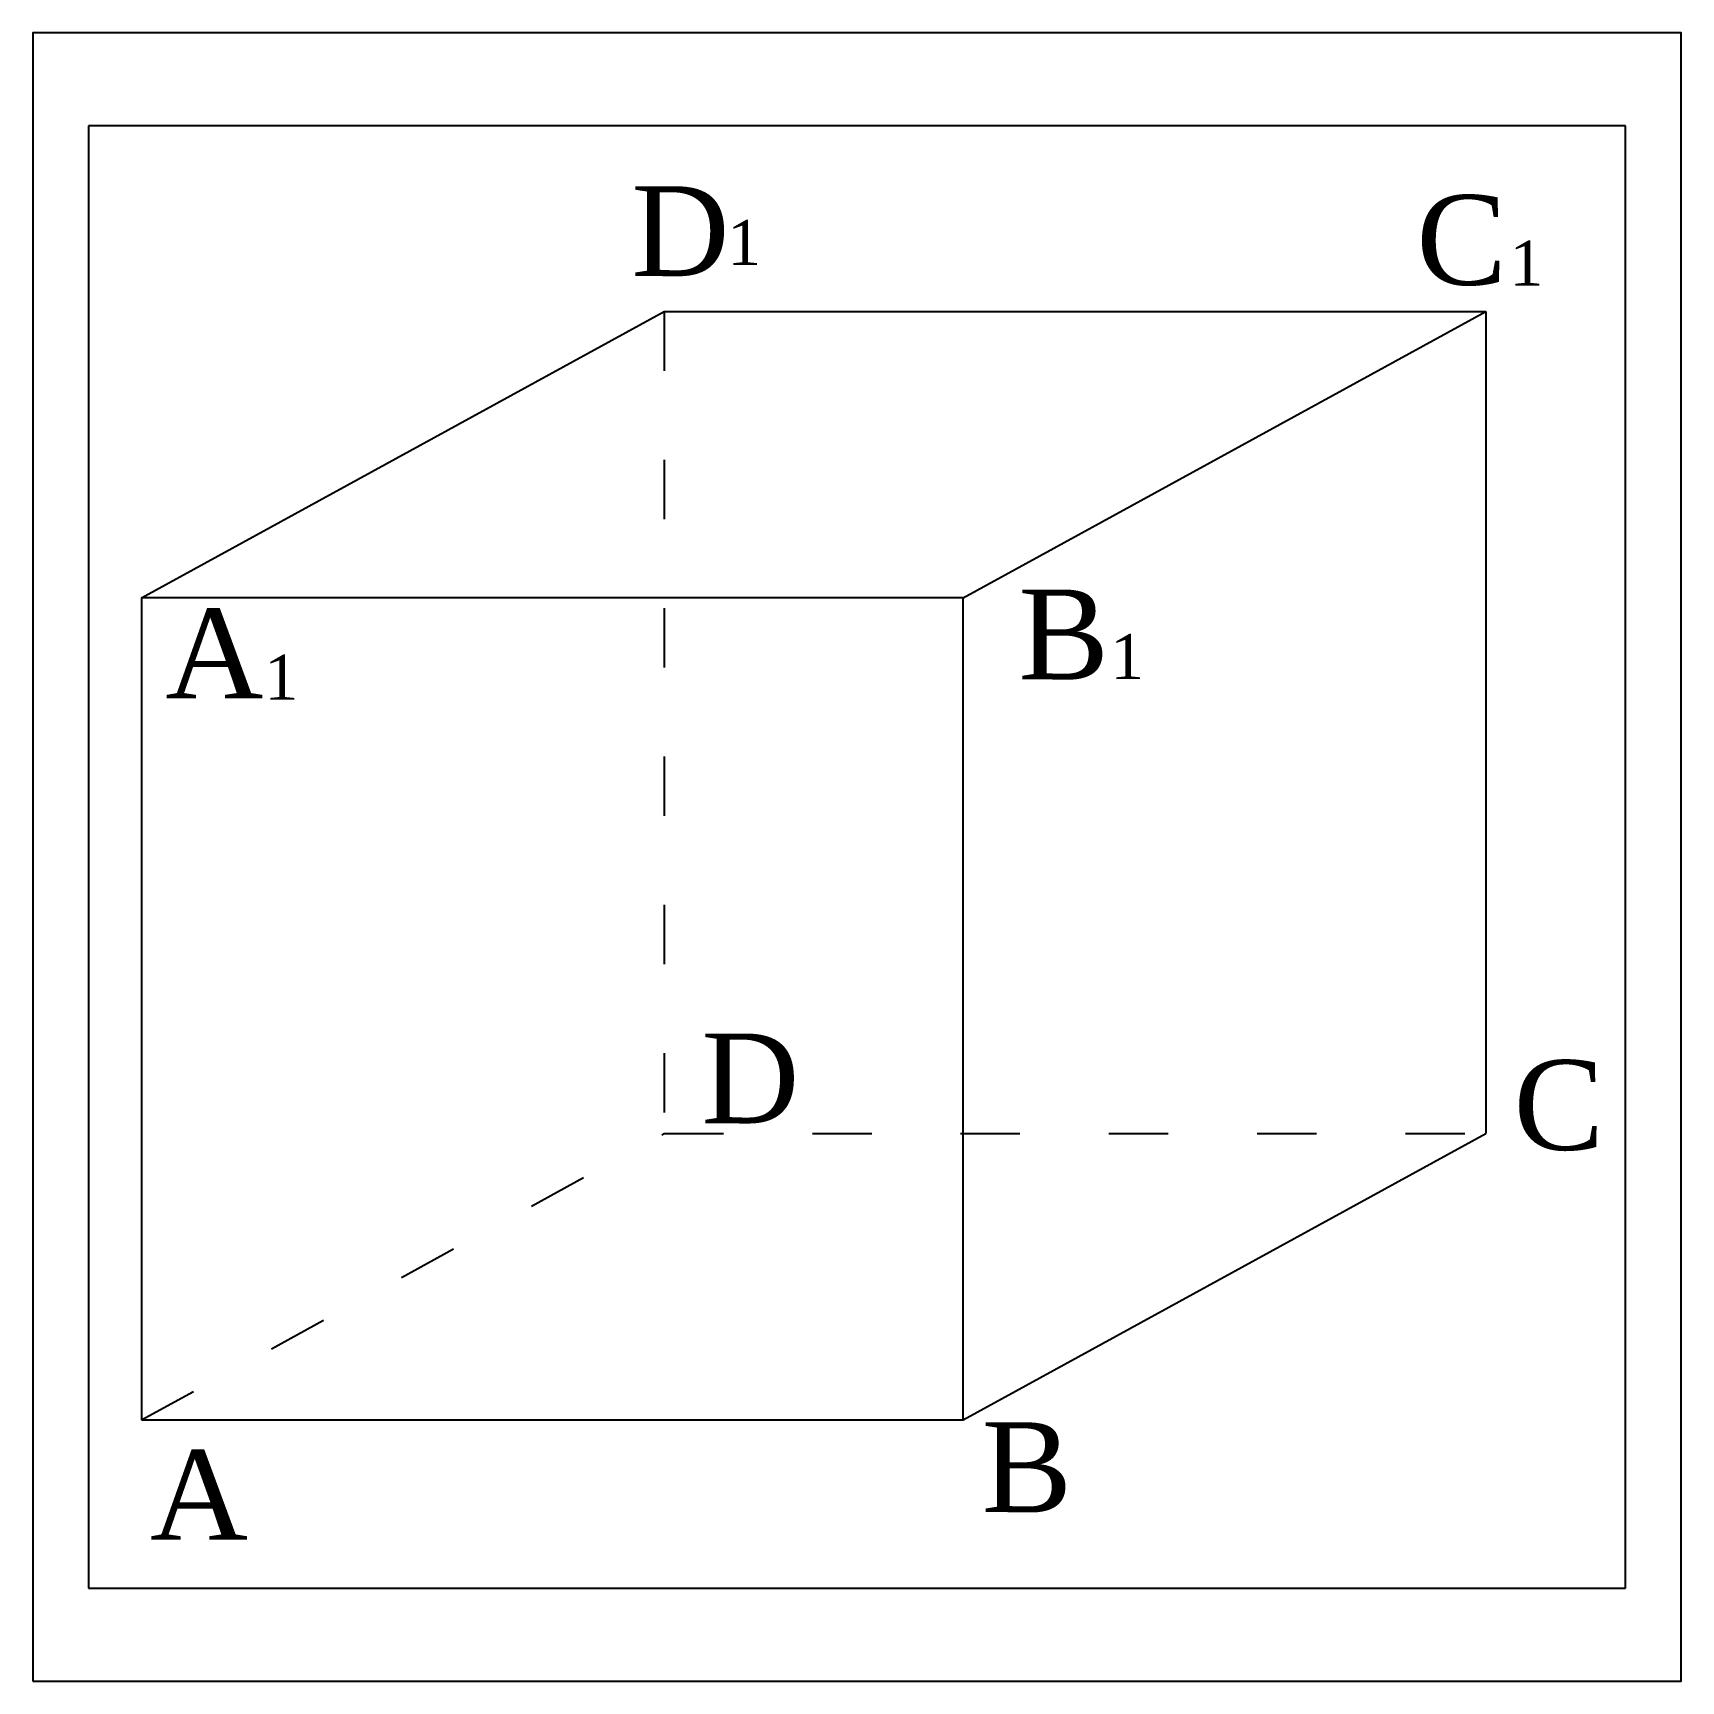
# Model space of a CAD drawing. Header units: millimetres. Extents: x 0 to 1000, y 0 to 1000.
import ezdxf

# ---------------------------------------------------------------- set-up
doc = ezdxf.new("R2010")
doc.units = ezdxf.units.MM
doc.linetypes.add('ACAD_ISO03W100', pattern=[30, 12, -18])
doc.layers.get('0').update_dxf_attribs({"color": 2})
doc.layers.add('1', color=1, linetype='Continuous')
doc.layers.add('3', color=7, linetype='Continuous')

msp = doc.modelspace()

# ---------------------------------------------------------------- linework, layer by layer
at = {"color": 2}
msp.add_lwpolyline([(0, 0), (1000, 0), (1000, 1000), (0, 1000)], close=True, dxfattribs=at)
at = {"layer": '1', "color": 1}
for p, q in [((33.7, 943.7), (33.7, 56.3)), ((966.3, 943.7), (33.7, 943.7)), ((966.3, 56.3), (966.3, 943.7)), ((33.7, 56.3), (966.3, 56.3))]:
    msp.add_line(p, q, dxfattribs=at)
at = {"layer": '3'}
for p, q in [((65.8, 657.2), (382.9, 830.9)), ((382.9, 830.9), (881.6, 830.9)), ((564.5, 657.2), (881.6, 830.9)), ((881.6, 830.9), (881.6, 332.2)), ((65.8, 657.2), (65.8, 158.4)), ((564.5, 657.2), (65.8, 657.2)), ((564.5, 158.4), (564.5, 657.2)), ((564.5, 158.4), (881.6, 332.2)), ((65.8, 158.4), (564.5, 158.4))]:
    msp.add_line(p, q, dxfattribs=at)
at = {"layer": '3', "linetype": 'ACAD_ISO03W100', "ltscale": 3}
for p, q in [((382.9, 830.9), (382.9, 332.2)), ((65.8, 158.4), (382.9, 332.2)), ((382.9, 332.2), (881.6, 332.2))]:
    msp.add_line(p, q, dxfattribs=at)

# ---------------------------------------------------------------- texts
at = {"layer": '3', "attachment_point": 1}
for s, insert, char_height, width in [('{\\f@Batang|b0|i0|c0|p18;D}', (363.2, 907), 54.488, 246.513), ('{\\f@Batang|b0|i0|c0|p18;C}', (839.4, 901.7), 54.488, 246.513), ('{\\f@Batang|b0|i0|c0|p18;1}', (421.3, 886.5), 27.244, 123.257), ('{\\f@Batang|b0|i0|c0|p18;1}', (895.9, 874), 27.244, 29.906), ('{\\f@Batang|b0|i0|c0|p18;B}', (598, 662.3), 54.488, 246.513), ('{\\f@Batang|b0|i0|c0|p18;A}', (80.4, 650.7), 54.488, 246.513), ('{\\f@Batang|b0|i0|c0|p18;1}', (653.7, 635.2), 27.244, 123.257), ('{\\f@Batang|b0|i0|c0|p18;1}', (140.4, 622.7), 27.244, 123.257), ('{\\f@Batang|b0|i0|c0|p18;D}', (405.6, 392.9), 54.488, 246.513), ('{\\f@Batang|b0|i0|c0|p18;C}', (898.4, 376.8), 54.488, 73.679), ('{\\f@Batang|b0|i0|c0|p18;B}', (575.6, 157), 54.488, 246.513), ('{\\f@Batang|b0|i0|c0|p18;A}', (71, 140.2), 54.488, 246.513)]:
    msp.add_mtext(s, dxfattribs=dict(at, insert=insert, char_height=char_height, width=width))

doc.saveas('drawing.dxf')
